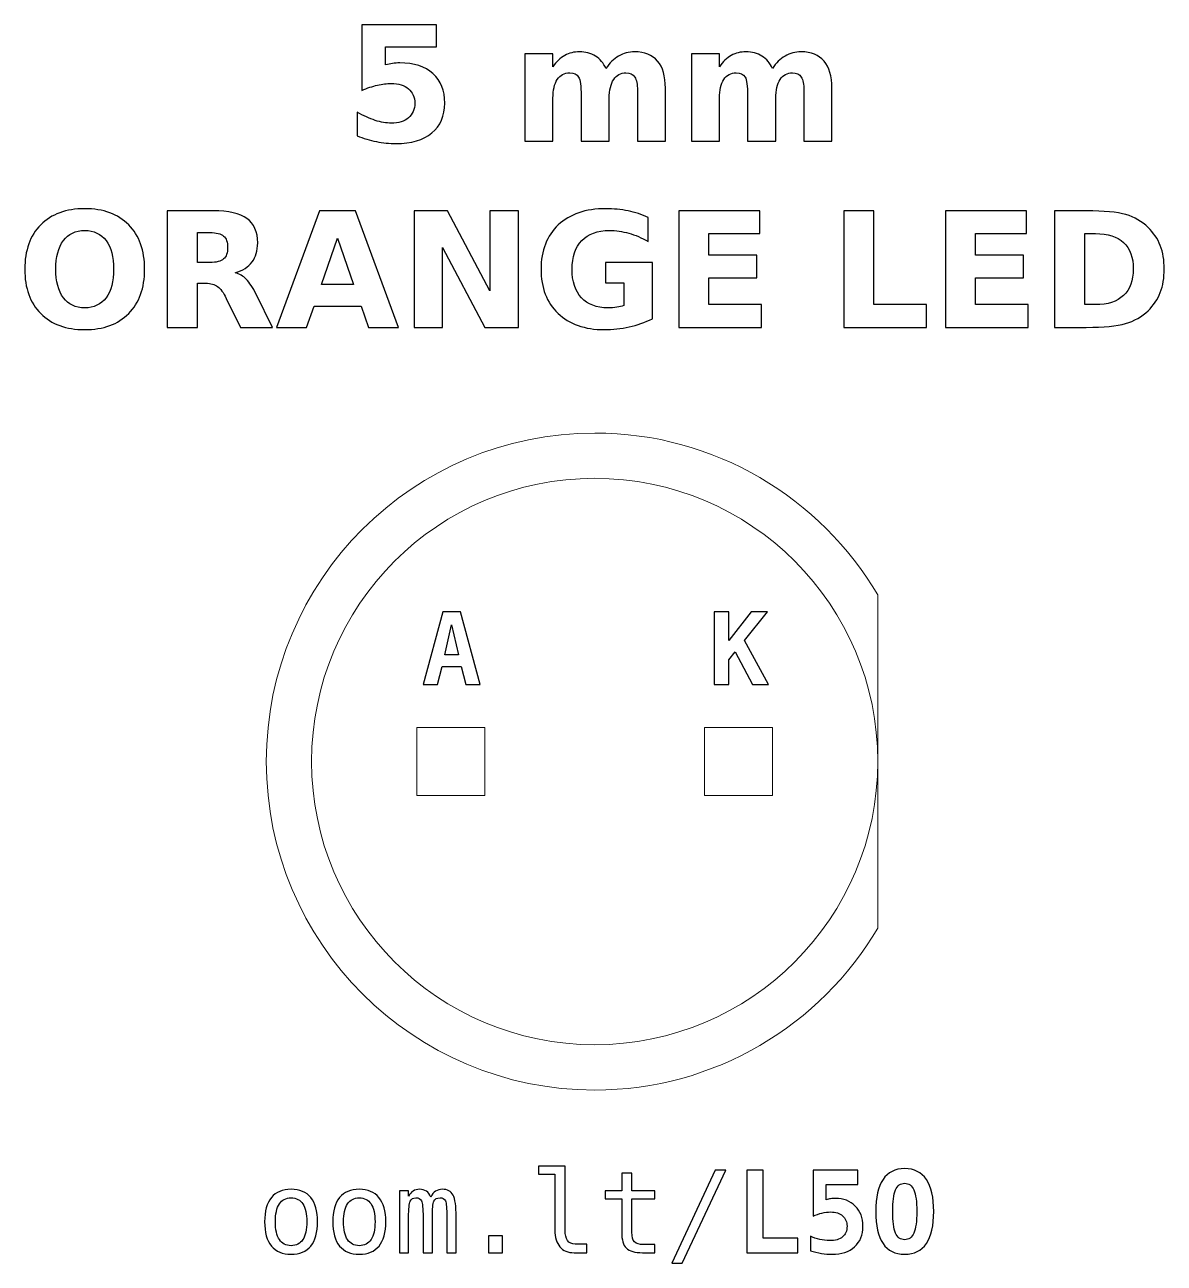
# Model space of a CAD drawing. Header units: centimetres. Extents: x -11 to -10, y -15.29 to -14.2.
import ezdxf

# ---------------------------------------------------------------- set-up
doc = ezdxf.new("R2010")
doc.units = ezdxf.units.CM
doc.header["$MEASUREMENT"] = 0
doc.layers.add('Layer 1', color=7, linetype='Continuous')

msp = doc.modelspace()

# ---------------------------------------------------------------- linework, layer by layer
at = {"layer": 'Layer 1', "color": 7, "lineweight": 20}
for points in [[(-10.657, -14.88), (-10.597, -14.88), (-10.597, -14.82), (-10.657, -14.82), (-10.657, -14.88)], [(-10.403, -14.88), (-10.343, -14.88), (-10.343, -14.82), (-10.403, -14.82), (-10.403, -14.88)]]:
    msp.add_lwpolyline(points, close=True, dxfattribs=at)
at = {"layer": 'Layer 1', "color": 250, "lineweight": 20}
msp.add_ellipse((-10.5, -14.85), major_axis=(0, 0.25), ratio=1, dxfattribs=at)
at = {"layer": 'Layer 1', "color": 250}
for points, knots in [([(-10.70573, -14.1996), (-10.70573, -14.1996), (-10.63979, -14.1996), (-10.63979, -14.1996), (-10.63979, -14.1996), (-10.63979, -14.1996), (-10.63979, -14.2191), (-10.63979, -14.2191), (-10.63979, -14.2191), (-10.63979, -14.2191), (-10.68459, -14.2191), (-10.68459, -14.2191), (-10.68459, -14.2191), (-10.68459, -14.2191), (-10.68459, -14.23502), (-10.68459, -14.23502), (-10.68459, -14.23502), (-10.68257, -14.23448), (-10.68054, -14.23406), (-10.6785, -14.23375), (-10.6785, -14.23375), (-10.67645, -14.23344), (-10.67431, -14.2333), (-10.67212, -14.2333), (-10.67212, -14.2333), (-10.65957, -14.2333), (-10.64981, -14.23643), (-10.64282, -14.24271), (-10.64282, -14.24271), (-10.63584, -14.24897), (-10.63236, -14.25771), (-10.63236, -14.26891), (-10.63236, -14.26891), (-10.63236, -14.28003), (-10.63617, -14.28874), (-10.64376, -14.29504), (-10.64376, -14.29504), (-10.65136, -14.30132), (-10.66192, -14.30447), (-10.67542, -14.30447), (-10.67542, -14.30447), (-10.68125, -14.30447), (-10.68704, -14.3039), (-10.69275, -14.30278), (-10.69275, -14.30278), (-10.69847, -14.30165), (-10.70416, -14.29995), (-10.7098, -14.29765), (-10.7098, -14.29765), (-10.7098, -14.29765), (-10.7098, -14.27676), (-10.7098, -14.27676), (-10.7098, -14.27676), (-10.7042, -14.27999), (-10.69889, -14.28239), (-10.69386, -14.28398), (-10.69386, -14.28398), (-10.68882, -14.28561), (-10.68407, -14.28641), (-10.67963, -14.28641), (-10.67963, -14.28641), (-10.67318, -14.28641), (-10.66813, -14.28483), (-10.66443, -14.28168), (-10.66443, -14.28168), (-10.66074, -14.27855), (-10.65888, -14.2743), (-10.65888, -14.26891), (-10.65888, -14.26891), (-10.65888, -14.2635), (-10.66074, -14.25924), (-10.66443, -14.25612), (-10.66443, -14.25612), (-10.66813, -14.25299), (-10.67318, -14.25144), (-10.67963, -14.25144), (-10.67963, -14.25144), (-10.68344, -14.25144), (-10.68751, -14.25193), (-10.69181, -14.25292), (-10.69181, -14.25292), (-10.69614, -14.2539), (-10.70077, -14.25543), (-10.70573, -14.2575), (-10.70573, -14.2575), (-10.70573, -14.2575), (-10.70573, -14.1996), (-10.70573, -14.1996)], [0, 0, 0, 0, 0.0454545, 0.0454545, 0.0454545, 0.0454545, 0.0909091, 0.0909091, 0.0909091, 0.0909091, 0.1363636, 0.1363636, 0.1363636, 0.1363636, 0.1818182, 0.1818182, 0.1818182, 0.1818182, 0.2272727, 0.2272727, 0.2272727, 0.2272727, 0.2727273, 0.2727273, 0.2727273, 0.2727273, 0.3181818, 0.3181818, 0.3181818, 0.3181818, 0.3636364, 0.3636364, 0.3636364, 0.3636364, 0.4090909, 0.4090909, 0.4090909, 0.4090909, 0.4545455, 0.4545455, 0.4545455, 0.4545455, 0.5, 0.5, 0.5, 0.5, 0.5454545, 0.5454545, 0.5454545, 0.5454545, 0.5909091, 0.5909091, 0.5909091, 0.5909091, 0.6363636, 0.6363636, 0.6363636, 0.6363636, 0.6818182, 0.6818182, 0.6818182, 0.6818182, 0.7272727, 0.7272727, 0.7272727, 0.7272727, 0.7727273, 0.7727273, 0.7727273, 0.7727273, 0.8181818, 0.8181818, 0.8181818, 0.8181818, 0.8636364, 0.8636364, 0.8636364, 0.8636364, 0.9090909, 0.9090909, 0.9090909, 0.9090909, 0.9545455, 0.9545455, 0.9545455, 0.9545455, 1, 1, 1, 1]), ([(-10.49, -14.23812), (-10.48687, -14.23335), (-10.48318, -14.2297), (-10.47887, -14.22721), (-10.47887, -14.22721), (-10.47457, -14.22469), (-10.46987, -14.22345), (-10.46472, -14.22345), (-10.46472, -14.22345), (-10.45585, -14.22345), (-10.4491, -14.22618), (-10.44447, -14.23166), (-10.44447, -14.23166), (-10.43983, -14.23711), (-10.4375, -14.24506), (-10.4375, -14.25548), (-10.4375, -14.25548), (-10.4375, -14.25548), (-10.4375, -14.30247), (-10.4375, -14.30247), (-10.4375, -14.30247), (-10.4375, -14.30247), (-10.46232, -14.30247), (-10.46232, -14.30247), (-10.46232, -14.30247), (-10.46232, -14.30247), (-10.46232, -14.26223), (-10.46232, -14.26223), (-10.46232, -14.26223), (-10.46227, -14.26164), (-10.46225, -14.26103), (-10.46222, -14.26037), (-10.46222, -14.26037), (-10.4622, -14.25974), (-10.46218, -14.25882), (-10.46218, -14.25762), (-10.46218, -14.25762), (-10.46218, -14.25216), (-10.46297, -14.24819), (-10.4646, -14.24574), (-10.4646, -14.24574), (-10.4662, -14.24327), (-10.46878, -14.24205), (-10.47236, -14.24205), (-10.47236, -14.24205), (-10.47706, -14.24205), (-10.48066, -14.24398), (-10.48322, -14.24784), (-10.48322, -14.24784), (-10.48576, -14.25169), (-10.48708, -14.25727), (-10.48718, -14.26458), (-10.48718, -14.26458), (-10.48718, -14.26458), (-10.48718, -14.30247), (-10.48718, -14.30247), (-10.48718, -14.30247), (-10.48718, -14.30247), (-10.51199, -14.30247), (-10.51199, -14.30247), (-10.51199, -14.30247), (-10.51199, -14.30247), (-10.51199, -14.26223), (-10.51199, -14.26223), (-10.51199, -14.26223), (-10.51199, -14.25369), (-10.51272, -14.24819), (-10.5142, -14.24574), (-10.5142, -14.24574), (-10.51566, -14.24327), (-10.51827, -14.24205), (-10.52203, -14.24205), (-10.52203, -14.24205), (-10.52678, -14.24205), (-10.53043, -14.244), (-10.53299, -14.24788), (-10.53299, -14.24788), (-10.53555, -14.25176), (-10.53685, -14.25729), (-10.53685, -14.26451), (-10.53685, -14.26451), (-10.53685, -14.26451), (-10.53685, -14.30247), (-10.53685, -14.30247), (-10.53685, -14.30247), (-10.53685, -14.30247), (-10.56166, -14.30247), (-10.56166, -14.30247), (-10.56166, -14.30247), (-10.56166, -14.30247), (-10.56166, -14.22531), (-10.56166, -14.22531), (-10.56166, -14.22531), (-10.56166, -14.22531), (-10.53685, -14.22531), (-10.53685, -14.22531), (-10.53685, -14.22531), (-10.53685, -14.22531), (-10.53685, -14.23662), (-10.53685, -14.23662), (-10.53685, -14.23662), (-10.53381, -14.23224), (-10.53033, -14.22898), (-10.5264, -14.22676), (-10.5264, -14.22676), (-10.52248, -14.22455), (-10.51815, -14.22345), (-10.51342, -14.22345), (-10.51342, -14.22345), (-10.50811, -14.22345), (-10.50338, -14.22474), (-10.49931, -14.22731), (-10.49931, -14.22731), (-10.49522, -14.22989), (-10.49211, -14.23349), (-10.49, -14.23812)], [0, 0, 0, 0, 0.0344828, 0.0344828, 0.0344828, 0.0344828, 0.0689655, 0.0689655, 0.0689655, 0.0689655, 0.1034483, 0.1034483, 0.1034483, 0.1034483, 0.137931, 0.137931, 0.137931, 0.137931, 0.1724138, 0.1724138, 0.1724138, 0.1724138, 0.2068966, 0.2068966, 0.2068966, 0.2068966, 0.2413793, 0.2413793, 0.2413793, 0.2413793, 0.2758621, 0.2758621, 0.2758621, 0.2758621, 0.3103448, 0.3103448, 0.3103448, 0.3103448, 0.3448276, 0.3448276, 0.3448276, 0.3448276, 0.3793103, 0.3793103, 0.3793103, 0.3793103, 0.4137931, 0.4137931, 0.4137931, 0.4137931, 0.4482759, 0.4482759, 0.4482759, 0.4482759, 0.4827586, 0.4827586, 0.4827586, 0.4827586, 0.5172414, 0.5172414, 0.5172414, 0.5172414, 0.5517241, 0.5517241, 0.5517241, 0.5517241, 0.5862069, 0.5862069, 0.5862069, 0.5862069, 0.6206897, 0.6206897, 0.6206897, 0.6206897, 0.6551724, 0.6551724, 0.6551724, 0.6551724, 0.6896552, 0.6896552, 0.6896552, 0.6896552, 0.7241379, 0.7241379, 0.7241379, 0.7241379, 0.7586207, 0.7586207, 0.7586207, 0.7586207, 0.7931034, 0.7931034, 0.7931034, 0.7931034, 0.8275862, 0.8275862, 0.8275862, 0.8275862, 0.862069, 0.862069, 0.862069, 0.862069, 0.8965517, 0.8965517, 0.8965517, 0.8965517, 0.9310345, 0.9310345, 0.9310345, 0.9310345, 0.9655172, 0.9655172, 0.9655172, 0.9655172, 1, 1, 1, 1]), ([(-10.34296, -14.23812), (-10.33983, -14.23335), (-10.33614, -14.2297), (-10.33183, -14.22721), (-10.33183, -14.22721), (-10.32753, -14.22469), (-10.32283, -14.22345), (-10.31768, -14.22345), (-10.31768, -14.22345), (-10.30881, -14.22345), (-10.30206, -14.22618), (-10.29743, -14.23166), (-10.29743, -14.23166), (-10.29279, -14.23711), (-10.29046, -14.24506), (-10.29046, -14.25548), (-10.29046, -14.25548), (-10.29046, -14.25548), (-10.29046, -14.30247), (-10.29046, -14.30247), (-10.29046, -14.30247), (-10.29046, -14.30247), (-10.31528, -14.30247), (-10.31528, -14.30247), (-10.31528, -14.30247), (-10.31528, -14.30247), (-10.31528, -14.26223), (-10.31528, -14.26223), (-10.31528, -14.26223), (-10.31523, -14.26164), (-10.31521, -14.26103), (-10.31518, -14.26037), (-10.31518, -14.26037), (-10.31516, -14.25974), (-10.31514, -14.25882), (-10.31514, -14.25762), (-10.31514, -14.25762), (-10.31514, -14.25216), (-10.31593, -14.24819), (-10.31756, -14.24574), (-10.31756, -14.24574), (-10.31916, -14.24327), (-10.32174, -14.24205), (-10.32532, -14.24205), (-10.32532, -14.24205), (-10.33002, -14.24205), (-10.33362, -14.24398), (-10.33618, -14.24784), (-10.33618, -14.24784), (-10.33872, -14.25169), (-10.34004, -14.25727), (-10.34014, -14.26458), (-10.34014, -14.26458), (-10.34014, -14.26458), (-10.34014, -14.30247), (-10.34014, -14.30247), (-10.34014, -14.30247), (-10.34014, -14.30247), (-10.36495, -14.30247), (-10.36495, -14.30247), (-10.36495, -14.30247), (-10.36495, -14.30247), (-10.36495, -14.26223), (-10.36495, -14.26223), (-10.36495, -14.26223), (-10.36495, -14.25369), (-10.36568, -14.24819), (-10.36716, -14.24574), (-10.36716, -14.24574), (-10.36862, -14.24327), (-10.37123, -14.24205), (-10.37499, -14.24205), (-10.37499, -14.24205), (-10.37974, -14.24205), (-10.38339, -14.244), (-10.38595, -14.24788), (-10.38595, -14.24788), (-10.38851, -14.25176), (-10.38981, -14.25729), (-10.38981, -14.26451), (-10.38981, -14.26451), (-10.38981, -14.26451), (-10.38981, -14.30247), (-10.38981, -14.30247), (-10.38981, -14.30247), (-10.38981, -14.30247), (-10.41462, -14.30247), (-10.41462, -14.30247), (-10.41462, -14.30247), (-10.41462, -14.30247), (-10.41462, -14.22531), (-10.41462, -14.22531), (-10.41462, -14.22531), (-10.41462, -14.22531), (-10.38981, -14.22531), (-10.38981, -14.22531), (-10.38981, -14.22531), (-10.38981, -14.22531), (-10.38981, -14.23662), (-10.38981, -14.23662), (-10.38981, -14.23662), (-10.38677, -14.23224), (-10.38329, -14.22898), (-10.37936, -14.22676), (-10.37936, -14.22676), (-10.37544, -14.22455), (-10.37111, -14.22345), (-10.36638, -14.22345), (-10.36638, -14.22345), (-10.36107, -14.22345), (-10.35634, -14.22474), (-10.35227, -14.22731), (-10.35227, -14.22731), (-10.34818, -14.22989), (-10.34507, -14.23349), (-10.34296, -14.23812)], [0, 0, 0, 0, 0.0344828, 0.0344828, 0.0344828, 0.0344828, 0.0689655, 0.0689655, 0.0689655, 0.0689655, 0.1034483, 0.1034483, 0.1034483, 0.1034483, 0.137931, 0.137931, 0.137931, 0.137931, 0.1724138, 0.1724138, 0.1724138, 0.1724138, 0.2068966, 0.2068966, 0.2068966, 0.2068966, 0.2413793, 0.2413793, 0.2413793, 0.2413793, 0.2758621, 0.2758621, 0.2758621, 0.2758621, 0.3103448, 0.3103448, 0.3103448, 0.3103448, 0.3448276, 0.3448276, 0.3448276, 0.3448276, 0.3793103, 0.3793103, 0.3793103, 0.3793103, 0.4137931, 0.4137931, 0.4137931, 0.4137931, 0.4482759, 0.4482759, 0.4482759, 0.4482759, 0.4827586, 0.4827586, 0.4827586, 0.4827586, 0.5172414, 0.5172414, 0.5172414, 0.5172414, 0.5517241, 0.5517241, 0.5517241, 0.5517241, 0.5862069, 0.5862069, 0.5862069, 0.5862069, 0.6206897, 0.6206897, 0.6206897, 0.6206897, 0.6551724, 0.6551724, 0.6551724, 0.6551724, 0.6896552, 0.6896552, 0.6896552, 0.6896552, 0.7241379, 0.7241379, 0.7241379, 0.7241379, 0.7586207, 0.7586207, 0.7586207, 0.7586207, 0.7931034, 0.7931034, 0.7931034, 0.7931034, 0.8275862, 0.8275862, 0.8275862, 0.8275862, 0.862069, 0.862069, 0.862069, 0.862069, 0.8965517, 0.8965517, 0.8965517, 0.8965517, 0.9310345, 0.9310345, 0.9310345, 0.9310345, 0.9655172, 0.9655172, 0.9655172, 0.9655172, 1, 1, 1, 1]), ([(-10.9504, -14.36199), (-10.93387, -14.36199), (-10.92091, -14.36672), (-10.91155, -14.3762), (-10.91155, -14.3762), (-10.90217, -14.38565), (-10.89749, -14.3987), (-10.89749, -14.41538), (-10.89749, -14.41538), (-10.89749, -14.43201), (-10.90217, -14.44506), (-10.91155, -14.45451), (-10.91155, -14.45451), (-10.92091, -14.46399), (-10.93387, -14.46872), (-10.9504, -14.46872), (-10.9504, -14.46872), (-10.96689, -14.46872), (-10.97982, -14.46399), (-10.98923, -14.45451), (-10.98923, -14.45451), (-10.99861, -14.44506), (-11.00332, -14.43201), (-11.00332, -14.41538), (-11.00332, -14.41538), (-11.00332, -14.3987), (-10.99861, -14.38565), (-10.98923, -14.3762), (-10.98923, -14.3762), (-10.97982, -14.36672), (-10.96689, -14.36199), (-10.9504, -14.36199)], [0, 0, 0, 0, 0.125, 0.125, 0.125, 0.125, 0.25, 0.25, 0.25, 0.25, 0.375, 0.375, 0.375, 0.375, 0.5, 0.5, 0.5, 0.5, 0.625, 0.625, 0.625, 0.625, 0.75, 0.75, 0.75, 0.75, 0.875, 0.875, 0.875, 0.875, 1, 1, 1, 1]), ([(-10.85089, -14.4278), (-10.85089, -14.4278), (-10.85089, -14.46672), (-10.85089, -14.46672), (-10.85089, -14.46672), (-10.85089, -14.46672), (-10.87742, -14.46672), (-10.87742, -14.46672), (-10.87742, -14.46672), (-10.87742, -14.46672), (-10.87742, -14.36385), (-10.87742, -14.36385), (-10.87742, -14.36385), (-10.87742, -14.36385), (-10.8369, -14.36385), (-10.8369, -14.36385), (-10.8369, -14.36385), (-10.82335, -14.36385), (-10.8134, -14.36613), (-10.8071, -14.37067), (-10.8071, -14.37067), (-10.80078, -14.37521), (-10.79762, -14.38241), (-10.79762, -14.39224), (-10.79762, -14.39224), (-10.79762, -14.39903), (-10.79927, -14.40463), (-10.80254, -14.40898), (-10.80254, -14.40898), (-10.80583, -14.41336), (-10.81079, -14.41658), (-10.8174, -14.41863), (-10.8174, -14.41863), (-10.81378, -14.41947), (-10.81051, -14.42133), (-10.80764, -14.42425), (-10.80764, -14.42425), (-10.80477, -14.42716), (-10.80188, -14.43158), (-10.79894, -14.43751), (-10.79894, -14.43751), (-10.79894, -14.43751), (-10.78452, -14.46672), (-10.78452, -14.46672), (-10.78452, -14.46672), (-10.78452, -14.46672), (-10.81279, -14.46672), (-10.81279, -14.46672), (-10.81279, -14.46672), (-10.81279, -14.46672), (-10.82533, -14.44116), (-10.82533, -14.44116), (-10.82533, -14.44116), (-10.82784, -14.43603), (-10.83041, -14.4325), (-10.83302, -14.43062), (-10.83302, -14.43062), (-10.83561, -14.42874), (-10.83906, -14.4278), (-10.84339, -14.4278), (-10.84339, -14.4278), (-10.84339, -14.4278), (-10.85089, -14.4278), (-10.85089, -14.4278)], [0, 0, 0, 0, 0.0625, 0.0625, 0.0625, 0.0625, 0.125, 0.125, 0.125, 0.125, 0.1875, 0.1875, 0.1875, 0.1875, 0.25, 0.25, 0.25, 0.25, 0.3125, 0.3125, 0.3125, 0.3125, 0.375, 0.375, 0.375, 0.375, 0.4375, 0.4375, 0.4375, 0.4375, 0.5, 0.5, 0.5, 0.5, 0.5625, 0.5625, 0.5625, 0.5625, 0.625, 0.625, 0.625, 0.625, 0.6875, 0.6875, 0.6875, 0.6875, 0.75, 0.75, 0.75, 0.75, 0.8125, 0.8125, 0.8125, 0.8125, 0.875, 0.875, 0.875, 0.875, 0.9375, 0.9375, 0.9375, 0.9375, 1, 1, 1, 1]), ([(-10.70635, -14.448), (-10.70635, -14.448), (-10.74784, -14.448), (-10.74784, -14.448), (-10.74784, -14.448), (-10.74784, -14.448), (-10.75438, -14.46672), (-10.75438, -14.46672), (-10.75438, -14.46672), (-10.75438, -14.46672), (-10.78105, -14.46672), (-10.78105, -14.46672), (-10.78105, -14.46672), (-10.78105, -14.46672), (-10.74295, -14.36385), (-10.74295, -14.36385), (-10.74295, -14.36385), (-10.74295, -14.36385), (-10.71132, -14.36385), (-10.71132, -14.36385), (-10.71132, -14.36385), (-10.71132, -14.36385), (-10.67322, -14.46672), (-10.67322, -14.46672), (-10.67322, -14.46672), (-10.67322, -14.46672), (-10.69989, -14.46672), (-10.69989, -14.46672), (-10.69989, -14.46672), (-10.69989, -14.46672), (-10.70635, -14.448), (-10.70635, -14.448)], [0, 0, 0, 0, 0.125, 0.125, 0.125, 0.125, 0.25, 0.25, 0.25, 0.25, 0.375, 0.375, 0.375, 0.375, 0.5, 0.5, 0.5, 0.5, 0.625, 0.625, 0.625, 0.625, 0.75, 0.75, 0.75, 0.75, 0.875, 0.875, 0.875, 0.875, 1, 1, 1, 1]), ([(-10.65955, -14.36385), (-10.65955, -14.36385), (-10.62992, -14.36385), (-10.62992, -14.36385), (-10.62992, -14.36385), (-10.62992, -14.36385), (-10.5925, -14.43441), (-10.5925, -14.43441), (-10.5925, -14.43441), (-10.5925, -14.43441), (-10.5925, -14.36385), (-10.5925, -14.36385), (-10.5925, -14.36385), (-10.5925, -14.36385), (-10.56736, -14.36385), (-10.56736, -14.36385), (-10.56736, -14.36385), (-10.56736, -14.36385), (-10.56736, -14.46672), (-10.56736, -14.46672), (-10.56736, -14.46672), (-10.56736, -14.46672), (-10.59699, -14.46672), (-10.59699, -14.46672), (-10.59699, -14.46672), (-10.59699, -14.46672), (-10.63441, -14.39616), (-10.63441, -14.39616), (-10.63441, -14.39616), (-10.63441, -14.39616), (-10.63441, -14.46672), (-10.63441, -14.46672), (-10.63441, -14.46672), (-10.63441, -14.46672), (-10.65955, -14.46672), (-10.65955, -14.46672), (-10.65955, -14.46672), (-10.65955, -14.46672), (-10.65955, -14.36385), (-10.65955, -14.36385)], [0, 0, 0, 0, 0.1, 0.1, 0.1, 0.1, 0.2, 0.2, 0.2, 0.2, 0.3, 0.3, 0.3, 0.3, 0.4, 0.4, 0.4, 0.4, 0.5, 0.5, 0.5, 0.5, 0.6, 0.6, 0.6, 0.6, 0.7, 0.7, 0.7, 0.7, 0.8, 0.8, 0.8, 0.8, 0.9, 0.9, 0.9, 0.9, 1, 1, 1, 1]), ([(-10.44899, -14.45908), (-10.4556, -14.4623), (-10.46246, -14.4647), (-10.46959, -14.46632), (-10.46959, -14.46632), (-10.47672, -14.46792), (-10.48405, -14.46872), (-10.49165, -14.46872), (-10.49165, -14.46872), (-10.50877, -14.46872), (-10.52234, -14.46392), (-10.53236, -14.45435), (-10.53236, -14.45435), (-10.54238, -14.44478), (-10.54739, -14.4318), (-10.54739, -14.41538), (-10.54739, -14.41538), (-10.54739, -14.3988), (-10.54228, -14.38577), (-10.5321, -14.37624), (-10.5321, -14.37624), (-10.52189, -14.36674), (-10.50792, -14.36199), (-10.49019, -14.36199), (-10.49019, -14.36199), (-10.48335, -14.36199), (-10.47679, -14.36263), (-10.47051, -14.36392), (-10.47051, -14.36392), (-10.46425, -14.36521), (-10.45832, -14.36712), (-10.45277, -14.36964), (-10.45277, -14.36964), (-10.45277, -14.36964), (-10.45277, -14.39092), (-10.45277, -14.39092), (-10.45277, -14.39092), (-10.45851, -14.38765), (-10.46423, -14.38523), (-10.4699, -14.38363), (-10.4699, -14.38363), (-10.47556, -14.38201), (-10.48125, -14.38121), (-10.48695, -14.38121), (-10.48695, -14.38121), (-10.49753, -14.38121), (-10.50567, -14.38417), (-10.51138, -14.39007), (-10.51138, -14.39007), (-10.5171, -14.39598), (-10.51997, -14.40442), (-10.51997, -14.41538), (-10.51997, -14.41538), (-10.51997, -14.42627), (-10.51721, -14.43469), (-10.51169, -14.44061), (-10.51169, -14.44061), (-10.50618, -14.44654), (-10.49835, -14.4495), (-10.48819, -14.4495), (-10.48819, -14.4495), (-10.48544, -14.4495), (-10.48288, -14.44934), (-10.4805, -14.44899), (-10.4805, -14.44899), (-10.47813, -14.44863), (-10.47601, -14.44809), (-10.47413, -14.44736), (-10.47413, -14.44736), (-10.47413, -14.44736), (-10.47413, -14.42737), (-10.47413, -14.42737), (-10.47413, -14.42737), (-10.47413, -14.42737), (-10.49031, -14.42737), (-10.49031, -14.42737), (-10.49031, -14.42737), (-10.49031, -14.42737), (-10.49031, -14.40959), (-10.49031, -14.40959), (-10.49031, -14.40959), (-10.49031, -14.40959), (-10.44899, -14.40959), (-10.44899, -14.40959), (-10.44899, -14.40959), (-10.44899, -14.40959), (-10.44899, -14.45908), (-10.44899, -14.45908)], [0, 0, 0, 0, 0.0454545, 0.0454545, 0.0454545, 0.0454545, 0.0909091, 0.0909091, 0.0909091, 0.0909091, 0.1363636, 0.1363636, 0.1363636, 0.1363636, 0.1818182, 0.1818182, 0.1818182, 0.1818182, 0.2272727, 0.2272727, 0.2272727, 0.2272727, 0.2727273, 0.2727273, 0.2727273, 0.2727273, 0.3181818, 0.3181818, 0.3181818, 0.3181818, 0.3636364, 0.3636364, 0.3636364, 0.3636364, 0.4090909, 0.4090909, 0.4090909, 0.4090909, 0.4545455, 0.4545455, 0.4545455, 0.4545455, 0.5, 0.5, 0.5, 0.5, 0.5454545, 0.5454545, 0.5454545, 0.5454545, 0.5909091, 0.5909091, 0.5909091, 0.5909091, 0.6363636, 0.6363636, 0.6363636, 0.6363636, 0.6818182, 0.6818182, 0.6818182, 0.6818182, 0.7272727, 0.7272727, 0.7272727, 0.7272727, 0.7727273, 0.7727273, 0.7727273, 0.7727273, 0.8181818, 0.8181818, 0.8181818, 0.8181818, 0.8636364, 0.8636364, 0.8636364, 0.8636364, 0.9090909, 0.9090909, 0.9090909, 0.9090909, 0.9545455, 0.9545455, 0.9545455, 0.9545455, 1, 1, 1, 1]), ([(-10.42563, -14.36385), (-10.42563, -14.36385), (-10.35404, -14.36385), (-10.35404, -14.36385), (-10.35404, -14.36385), (-10.35404, -14.36385), (-10.35404, -14.38391), (-10.35404, -14.38391), (-10.35404, -14.38391), (-10.35404, -14.38391), (-10.3991, -14.38391), (-10.3991, -14.38391), (-10.3991, -14.38391), (-10.3991, -14.38391), (-10.3991, -14.40306), (-10.3991, -14.40306), (-10.3991, -14.40306), (-10.3991, -14.40306), (-10.35675, -14.40306), (-10.35675, -14.40306), (-10.35675, -14.40306), (-10.35675, -14.40306), (-10.35675, -14.42312), (-10.35675, -14.42312), (-10.35675, -14.42312), (-10.35675, -14.42312), (-10.3991, -14.42312), (-10.3991, -14.42312), (-10.3991, -14.42312), (-10.3991, -14.42312), (-10.3991, -14.44666), (-10.3991, -14.44666), (-10.3991, -14.44666), (-10.3991, -14.44666), (-10.35254, -14.44666), (-10.35254, -14.44666), (-10.35254, -14.44666), (-10.35254, -14.44666), (-10.35254, -14.46672), (-10.35254, -14.46672), (-10.35254, -14.46672), (-10.35254, -14.46672), (-10.42563, -14.46672), (-10.42563, -14.46672), (-10.42563, -14.46672), (-10.42563, -14.46672), (-10.42563, -14.36385), (-10.42563, -14.36385)], [0, 0, 0, 0, 0.0833333, 0.0833333, 0.0833333, 0.0833333, 0.1666667, 0.1666667, 0.1666667, 0.1666667, 0.25, 0.25, 0.25, 0.25, 0.3333333, 0.3333333, 0.3333333, 0.3333333, 0.4166667, 0.4166667, 0.4166667, 0.4166667, 0.5, 0.5, 0.5, 0.5, 0.5833333, 0.5833333, 0.5833333, 0.5833333, 0.6666667, 0.6666667, 0.6666667, 0.6666667, 0.75, 0.75, 0.75, 0.75, 0.8333333, 0.8333333, 0.8333333, 0.8333333, 0.9166667, 0.9166667, 0.9166667, 0.9166667, 1, 1, 1, 1]), ([(-10.2801, -14.36385), (-10.2801, -14.36385), (-10.25357, -14.36385), (-10.25357, -14.36385), (-10.25357, -14.36385), (-10.25357, -14.36385), (-10.25357, -14.44666), (-10.25357, -14.44666), (-10.25357, -14.44666), (-10.25357, -14.44666), (-10.20701, -14.44666), (-10.20701, -14.44666), (-10.20701, -14.44666), (-10.20701, -14.44666), (-10.20701, -14.46672), (-10.20701, -14.46672), (-10.20701, -14.46672), (-10.20701, -14.46672), (-10.2801, -14.46672), (-10.2801, -14.46672), (-10.2801, -14.46672), (-10.2801, -14.46672), (-10.2801, -14.36385), (-10.2801, -14.36385)], [0, 0, 0, 0, 0.1666667, 0.1666667, 0.1666667, 0.1666667, 0.3333333, 0.3333333, 0.3333333, 0.3333333, 0.5, 0.5, 0.5, 0.5, 0.6666667, 0.6666667, 0.6666667, 0.6666667, 0.8333333, 0.8333333, 0.8333333, 0.8333333, 1, 1, 1, 1]), ([(-10.19019, -14.36385), (-10.19019, -14.36385), (-10.1186, -14.36385), (-10.1186, -14.36385), (-10.1186, -14.36385), (-10.1186, -14.36385), (-10.1186, -14.38391), (-10.1186, -14.38391), (-10.1186, -14.38391), (-10.1186, -14.38391), (-10.16366, -14.38391), (-10.16366, -14.38391), (-10.16366, -14.38391), (-10.16366, -14.38391), (-10.16366, -14.40306), (-10.16366, -14.40306), (-10.16366, -14.40306), (-10.16366, -14.40306), (-10.12131, -14.40306), (-10.12131, -14.40306), (-10.12131, -14.40306), (-10.12131, -14.40306), (-10.12131, -14.42312), (-10.12131, -14.42312), (-10.12131, -14.42312), (-10.12131, -14.42312), (-10.16366, -14.42312), (-10.16366, -14.42312), (-10.16366, -14.42312), (-10.16366, -14.42312), (-10.16366, -14.44666), (-10.16366, -14.44666), (-10.16366, -14.44666), (-10.16366, -14.44666), (-10.1171, -14.44666), (-10.1171, -14.44666), (-10.1171, -14.44666), (-10.1171, -14.44666), (-10.1171, -14.46672), (-10.1171, -14.46672), (-10.1171, -14.46672), (-10.1171, -14.46672), (-10.19019, -14.46672), (-10.19019, -14.46672), (-10.19019, -14.46672), (-10.19019, -14.46672), (-10.19019, -14.36385), (-10.19019, -14.36385)], [0, 0, 0, 0, 0.0833333, 0.0833333, 0.0833333, 0.0833333, 0.1666667, 0.1666667, 0.1666667, 0.1666667, 0.25, 0.25, 0.25, 0.25, 0.3333333, 0.3333333, 0.3333333, 0.3333333, 0.4166667, 0.4166667, 0.4166667, 0.4166667, 0.5, 0.5, 0.5, 0.5, 0.5833333, 0.5833333, 0.5833333, 0.5833333, 0.6666667, 0.6666667, 0.6666667, 0.6666667, 0.75, 0.75, 0.75, 0.75, 0.8333333, 0.8333333, 0.8333333, 0.8333333, 0.9166667, 0.9166667, 0.9166667, 0.9166667, 1, 1, 1, 1]), ([(-10.09379, -14.36385), (-10.09379, -14.36385), (-10.0658, -14.36385), (-10.0658, -14.36385), (-10.0658, -14.36385), (-10.05019, -14.36385), (-10.03857, -14.36496), (-10.03093, -14.36719), (-10.03093, -14.36719), (-10.02328, -14.36942), (-10.01672, -14.37319), (-10.01124, -14.37853), (-10.01124, -14.37853), (-10.00642, -14.38316), (-10.00285, -14.38852), (-10.00049, -14.39459), (-10.00049, -14.39459), (-9.99817, -14.40063), (-9.99699, -14.4075), (-9.99699, -14.41519), (-9.99699, -14.41519), (-9.99699, -14.42295), (-9.99817, -14.42987), (-10.00049, -14.43596), (-10.00049, -14.43596), (-10.00285, -14.44205), (-10.00642, -14.44741), (-10.01124, -14.45204), (-10.01124, -14.45204), (-10.01677, -14.45738), (-10.02338, -14.46115), (-10.03109, -14.46338), (-10.03109, -14.46338), (-10.03881, -14.46561), (-10.05038, -14.46672), (-10.0658, -14.46672), (-10.0658, -14.46672), (-10.0658, -14.46672), (-10.09379, -14.46672), (-10.09379, -14.46672), (-10.09379, -14.46672), (-10.09379, -14.46672), (-10.09379, -14.36385), (-10.09379, -14.36385)], [0, 0, 0, 0, 0.0909091, 0.0909091, 0.0909091, 0.0909091, 0.1818182, 0.1818182, 0.1818182, 0.1818182, 0.2727273, 0.2727273, 0.2727273, 0.2727273, 0.3636364, 0.3636364, 0.3636364, 0.3636364, 0.4545455, 0.4545455, 0.4545455, 0.4545455, 0.5454545, 0.5454545, 0.5454545, 0.5454545, 0.6363636, 0.6363636, 0.6363636, 0.6363636, 0.7272727, 0.7272727, 0.7272727, 0.7272727, 0.8181818, 0.8181818, 0.8181818, 0.8181818, 0.9090909, 0.9090909, 0.9090909, 0.9090909, 1, 1, 1, 1]), ([(-10.9504, -14.38121), (-10.95849, -14.38121), (-10.96475, -14.38419), (-10.96922, -14.39017), (-10.96922, -14.39017), (-10.97366, -14.39614), (-10.9759, -14.40454), (-10.9759, -14.41538), (-10.9759, -14.41538), (-10.9759, -14.4262), (-10.97366, -14.43457), (-10.96922, -14.44054), (-10.96922, -14.44054), (-10.96475, -14.44652), (-10.95849, -14.4495), (-10.9504, -14.4495), (-10.9504, -14.4495), (-10.94226, -14.4495), (-10.93599, -14.44652), (-10.93152, -14.44054), (-10.93152, -14.44054), (-10.92707, -14.43457), (-10.92484, -14.4262), (-10.92484, -14.41538), (-10.92484, -14.41538), (-10.92484, -14.40454), (-10.92707, -14.39614), (-10.93152, -14.39017), (-10.93152, -14.39017), (-10.93599, -14.38419), (-10.94226, -14.38121), (-10.9504, -14.38121)], [0, 0, 0, 0, 0.125, 0.125, 0.125, 0.125, 0.25, 0.25, 0.25, 0.25, 0.375, 0.375, 0.375, 0.375, 0.5, 0.5, 0.5, 0.5, 0.625, 0.625, 0.625, 0.625, 0.75, 0.75, 0.75, 0.75, 0.875, 0.875, 0.875, 0.875, 1, 1, 1, 1]), ([(-10.83972, -14.40948), (-10.83417, -14.40948), (-10.83017, -14.40844), (-10.82777, -14.40637), (-10.82777, -14.40637), (-10.82535, -14.4043), (-10.82415, -14.40089), (-10.82415, -14.39616), (-10.82415, -14.39616), (-10.82415, -14.39148), (-10.82535, -14.38812), (-10.82777, -14.3861), (-10.82777, -14.3861), (-10.83017, -14.38408), (-10.83417, -14.38307), (-10.83972, -14.38307), (-10.83972, -14.38307), (-10.83972, -14.38307), (-10.85089, -14.38307), (-10.85089, -14.38307), (-10.85089, -14.38307), (-10.85089, -14.38307), (-10.85089, -14.40948), (-10.85089, -14.40948), (-10.85089, -14.40948), (-10.85089, -14.40948), (-10.83972, -14.40948), (-10.83972, -14.40948)], [0, 0, 0, 0, 0.1428571, 0.1428571, 0.1428571, 0.1428571, 0.2857143, 0.2857143, 0.2857143, 0.2857143, 0.4285714, 0.4285714, 0.4285714, 0.4285714, 0.5714286, 0.5714286, 0.5714286, 0.5714286, 0.7142857, 0.7142857, 0.7142857, 0.7142857, 0.8571429, 0.8571429, 0.8571429, 0.8571429, 1, 1, 1, 1]), ([(-10.06726, -14.38391), (-10.06726, -14.38391), (-10.06726, -14.44666), (-10.06726, -14.44666), (-10.06726, -14.44666), (-10.06726, -14.44666), (-10.05776, -14.44666), (-10.05776, -14.44666), (-10.05776, -14.44666), (-10.04692, -14.44666), (-10.03864, -14.44398), (-10.03293, -14.43859), (-10.03293, -14.43859), (-10.02721, -14.43323), (-10.02434, -14.42542), (-10.02434, -14.41519), (-10.02434, -14.41519), (-10.02434, -14.40498), (-10.02719, -14.39722), (-10.03288, -14.39191), (-10.03288, -14.39191), (-10.03857, -14.38657), (-10.04687, -14.38391), (-10.05776, -14.38391), (-10.05776, -14.38391), (-10.05776, -14.38391), (-10.06726, -14.38391), (-10.06726, -14.38391)], [0, 0, 0, 0, 0.1428571, 0.1428571, 0.1428571, 0.1428571, 0.2857143, 0.2857143, 0.2857143, 0.2857143, 0.4285714, 0.4285714, 0.4285714, 0.4285714, 0.5714286, 0.5714286, 0.5714286, 0.5714286, 0.7142857, 0.7142857, 0.7142857, 0.7142857, 0.8571429, 0.8571429, 0.8571429, 0.8571429, 1, 1, 1, 1]), ([(-10.74123, -14.4289), (-10.74123, -14.4289), (-10.71303, -14.4289), (-10.71303, -14.4289), (-10.71303, -14.4289), (-10.71303, -14.4289), (-10.7271, -14.38798), (-10.7271, -14.38798), (-10.7271, -14.38798), (-10.7271, -14.38798), (-10.74123, -14.4289), (-10.74123, -14.4289)], [0, 0, 0, 0, 0.3333333, 0.3333333, 0.3333333, 0.3333333, 0.6666667, 0.6666667, 0.6666667, 0.6666667, 1, 1, 1, 1]), ([(-10.63406, -14.71784), (-10.63406, -14.71784), (-10.61852, -14.71784), (-10.61852, -14.71784), (-10.61852, -14.71784), (-10.61852, -14.71784), (-10.60116, -14.78213), (-10.60116, -14.78213), (-10.60116, -14.78213), (-10.60116, -14.78213), (-10.61386, -14.78213), (-10.61386, -14.78213), (-10.61386, -14.78213), (-10.61386, -14.78213), (-10.61783, -14.76624), (-10.61783, -14.76624), (-10.61783, -14.76624), (-10.61783, -14.76624), (-10.63483, -14.76624), (-10.63483, -14.76624), (-10.63483, -14.76624), (-10.63483, -14.76624), (-10.63871, -14.78213), (-10.63871, -14.78213), (-10.63871, -14.78213), (-10.63871, -14.78213), (-10.65141, -14.78213), (-10.65141, -14.78213), (-10.65141, -14.78213), (-10.65141, -14.78213), (-10.63406, -14.71784), (-10.63406, -14.71784)], [0, 0, 0, 0, 0.125, 0.125, 0.125, 0.125, 0.25, 0.25, 0.25, 0.25, 0.375, 0.375, 0.375, 0.375, 0.5, 0.5, 0.5, 0.5, 0.625, 0.625, 0.625, 0.625, 0.75, 0.75, 0.75, 0.75, 0.875, 0.875, 0.875, 0.875, 1, 1, 1, 1]), ([(-10.39434, -14.71784), (-10.39434, -14.71784), (-10.38164, -14.71784), (-10.38164, -14.71784), (-10.38164, -14.71784), (-10.38164, -14.71784), (-10.38164, -14.74324), (-10.38164, -14.74324), (-10.38164, -14.74324), (-10.38164, -14.74324), (-10.36174, -14.71784), (-10.36174, -14.71784), (-10.36174, -14.71784), (-10.36174, -14.71784), (-10.34736, -14.71784), (-10.34736, -14.71784), (-10.34736, -14.71784), (-10.34736, -14.71784), (-10.36765, -14.74316), (-10.36765, -14.74316), (-10.36765, -14.74316), (-10.36765, -14.74316), (-10.34663, -14.78213), (-10.34663, -14.78213), (-10.34663, -14.78213), (-10.34663, -14.78213), (-10.36075, -14.78213), (-10.36075, -14.78213), (-10.36075, -14.78213), (-10.36075, -14.78213), (-10.37599, -14.75319), (-10.37599, -14.75319), (-10.37599, -14.75319), (-10.37599, -14.75319), (-10.38164, -14.76035), (-10.38164, -14.76035), (-10.38164, -14.76035), (-10.38164, -14.76035), (-10.38164, -14.78213), (-10.38164, -14.78213), (-10.38164, -14.78213), (-10.38164, -14.78213), (-10.39434, -14.78213), (-10.39434, -14.78213), (-10.39434, -14.78213), (-10.39434, -14.78213), (-10.39434, -14.71784), (-10.39434, -14.71784)], [0, 0, 0, 0, 0.0833333, 0.0833333, 0.0833333, 0.0833333, 0.1666667, 0.1666667, 0.1666667, 0.1666667, 0.25, 0.25, 0.25, 0.25, 0.3333333, 0.3333333, 0.3333333, 0.3333333, 0.4166667, 0.4166667, 0.4166667, 0.4166667, 0.5, 0.5, 0.5, 0.5, 0.5833333, 0.5833333, 0.5833333, 0.5833333, 0.6666667, 0.6666667, 0.6666667, 0.6666667, 0.75, 0.75, 0.75, 0.75, 0.8333333, 0.8333333, 0.8333333, 0.8333333, 0.9166667, 0.9166667, 0.9166667, 0.9166667, 1, 1, 1, 1]), ([(-10.62631, -14.72947), (-10.62631, -14.72947), (-10.63229, -14.75578), (-10.63229, -14.75578), (-10.63229, -14.75578), (-10.63229, -14.75578), (-10.62028, -14.75578), (-10.62028, -14.75578), (-10.62028, -14.75578), (-10.62028, -14.75578), (-10.62631, -14.72947), (-10.62631, -14.72947)], [0, 0, 0, 0, 0.3333333, 0.3333333, 0.3333333, 0.3333333, 0.6666667, 0.6666667, 0.6666667, 0.6666667, 1, 1, 1, 1]), ([(-10.52616, -15.2638), (-10.52616, -15.26784), (-10.52542, -15.27087), (-10.52394, -15.27292), (-10.52394, -15.27292), (-10.52246, -15.27497), (-10.52027, -15.276), (-10.51737, -15.276), (-10.51737, -15.276), (-10.51737, -15.276), (-10.50687, -15.276), (-10.50687, -15.276), (-10.50687, -15.276), (-10.50687, -15.276), (-10.50687, -15.28362), (-10.50687, -15.28362), (-10.50687, -15.28362), (-10.50687, -15.28362), (-10.51824, -15.28362), (-10.51824, -15.28362), (-10.51824, -15.28362), (-10.52362, -15.28362), (-10.52777, -15.28189), (-10.53072, -15.27844), (-10.53072, -15.27844), (-10.53367, -15.27499), (-10.53514, -15.2701), (-10.53514, -15.2638), (-10.53514, -15.2638), (-10.53514, -15.2638), (-10.53514, -15.21413), (-10.53514, -15.21413), (-10.53514, -15.21413), (-10.53514, -15.21413), (-10.54954, -15.21413), (-10.54954, -15.21413), (-10.54954, -15.21413), (-10.54954, -15.21413), (-10.54954, -15.2071), (-10.54954, -15.2071), (-10.54954, -15.2071), (-10.54954, -15.2071), (-10.52616, -15.2071), (-10.52616, -15.2071), (-10.52616, -15.2071), (-10.52616, -15.2071), (-10.52616, -15.2638), (-10.52616, -15.2638)], [0, 0, 0, 0, 0.0833333, 0.0833333, 0.0833333, 0.0833333, 0.1666667, 0.1666667, 0.1666667, 0.1666667, 0.25, 0.25, 0.25, 0.25, 0.3333333, 0.3333333, 0.3333333, 0.3333333, 0.4166667, 0.4166667, 0.4166667, 0.4166667, 0.5, 0.5, 0.5, 0.5, 0.5833333, 0.5833333, 0.5833333, 0.5833333, 0.6666667, 0.6666667, 0.6666667, 0.6666667, 0.75, 0.75, 0.75, 0.75, 0.8333333, 0.8333333, 0.8333333, 0.8333333, 0.9166667, 0.9166667, 0.9166667, 0.9166667, 1, 1, 1, 1]), ([(-10.46716, -15.2134), (-10.46716, -15.2134), (-10.46716, -15.22893), (-10.46716, -15.22893), (-10.46716, -15.22893), (-10.46716, -15.22893), (-10.44674, -15.22893), (-10.44674, -15.22893), (-10.44674, -15.22893), (-10.44674, -15.22893), (-10.44674, -15.23592), (-10.44674, -15.23592), (-10.44674, -15.23592), (-10.44674, -15.23592), (-10.46716, -15.23592), (-10.46716, -15.23592), (-10.46716, -15.23592), (-10.46716, -15.23592), (-10.46716, -15.2656), (-10.46716, -15.2656), (-10.46716, -15.2656), (-10.46716, -15.26964), (-10.4664, -15.27245), (-10.46486, -15.27404), (-10.46486, -15.27404), (-10.46333, -15.27564), (-10.46066, -15.27644), (-10.45686, -15.27644), (-10.45686, -15.27644), (-10.45686, -15.27644), (-10.44674, -15.27644), (-10.44674, -15.27644), (-10.44674, -15.27644), (-10.44674, -15.27644), (-10.44674, -15.28362), (-10.44674, -15.28362), (-10.44674, -15.28362), (-10.44674, -15.28362), (-10.45773, -15.28362), (-10.45773, -15.28362), (-10.45773, -15.28362), (-10.46448, -15.28362), (-10.46923, -15.28227), (-10.472, -15.27957), (-10.472, -15.27957), (-10.47476, -15.27687), (-10.47615, -15.2722), (-10.47615, -15.2656), (-10.47615, -15.2656), (-10.47615, -15.2656), (-10.47615, -15.23592), (-10.47615, -15.23592), (-10.47615, -15.23592), (-10.47615, -15.23592), (-10.49075, -15.23592), (-10.49075, -15.23592), (-10.49075, -15.23592), (-10.49075, -15.23592), (-10.49075, -15.22893), (-10.49075, -15.22893), (-10.49075, -15.22893), (-10.49075, -15.22893), (-10.47615, -15.22893), (-10.47615, -15.22893), (-10.47615, -15.22893), (-10.47615, -15.22893), (-10.47615, -15.2134), (-10.47615, -15.2134), (-10.47615, -15.2134), (-10.47615, -15.2134), (-10.46716, -15.2134), (-10.46716, -15.2134)], [0, 0, 0, 0, 0.0555556, 0.0555556, 0.0555556, 0.0555556, 0.1111111, 0.1111111, 0.1111111, 0.1111111, 0.1666667, 0.1666667, 0.1666667, 0.1666667, 0.2222222, 0.2222222, 0.2222222, 0.2222222, 0.2777778, 0.2777778, 0.2777778, 0.2777778, 0.3333333, 0.3333333, 0.3333333, 0.3333333, 0.3888889, 0.3888889, 0.3888889, 0.3888889, 0.4444444, 0.4444444, 0.4444444, 0.4444444, 0.5, 0.5, 0.5, 0.5, 0.5555556, 0.5555556, 0.5555556, 0.5555556, 0.6111111, 0.6111111, 0.6111111, 0.6111111, 0.6666667, 0.6666667, 0.6666667, 0.6666667, 0.7222222, 0.7222222, 0.7222222, 0.7222222, 0.7777778, 0.7777778, 0.7777778, 0.7777778, 0.8333333, 0.8333333, 0.8333333, 0.8333333, 0.8888889, 0.8888889, 0.8888889, 0.8888889, 0.9444444, 0.9444444, 0.9444444, 0.9444444, 1, 1, 1, 1]), ([(-10.39352, -15.21071), (-10.39352, -15.21071), (-10.38423, -15.21071), (-10.38423, -15.21071), (-10.38423, -15.21071), (-10.38423, -15.21071), (-10.42262, -15.2929), (-10.42262, -15.2929), (-10.42262, -15.2929), (-10.42262, -15.2929), (-10.43196, -15.2929), (-10.43196, -15.2929), (-10.43196, -15.2929), (-10.43196, -15.2929), (-10.39352, -15.21071), (-10.39352, -15.21071)], [0, 0, 0, 0, 0.25, 0.25, 0.25, 0.25, 0.5, 0.5, 0.5, 0.5, 0.75, 0.75, 0.75, 0.75, 1, 1, 1, 1]), ([(-10.36575, -15.28362), (-10.36575, -15.28362), (-10.36575, -15.21071), (-10.36575, -15.21071), (-10.36575, -15.21071), (-10.36575, -15.21071), (-10.35134, -15.21071), (-10.35134, -15.21071), (-10.35134, -15.21071), (-10.35134, -15.21071), (-10.35134, -15.27092), (-10.35134, -15.27092), (-10.35134, -15.27092), (-10.35134, -15.27092), (-10.32052, -15.27092), (-10.32052, -15.27092), (-10.32052, -15.27092), (-10.32052, -15.27092), (-10.32052, -15.28362), (-10.32052, -15.28362), (-10.32052, -15.28362), (-10.32052, -15.28362), (-10.36575, -15.28362), (-10.36575, -15.28362)], [0, 0, 0, 0, 0.1666667, 0.1666667, 0.1666667, 0.1666667, 0.3333333, 0.3333333, 0.3333333, 0.3333333, 0.5, 0.5, 0.5, 0.5, 0.6666667, 0.6666667, 0.6666667, 0.6666667, 0.8333333, 0.8333333, 0.8333333, 0.8333333, 1, 1, 1, 1]), ([(-10.3071, -15.21071), (-10.3071, -15.21071), (-10.2675, -15.21071), (-10.2675, -15.21071), (-10.2675, -15.21071), (-10.2675, -15.21071), (-10.2675, -15.22341), (-10.2675, -15.22341), (-10.2675, -15.22341), (-10.2675, -15.22341), (-10.29543, -15.22341), (-10.29543, -15.22341), (-10.29543, -15.22341), (-10.29543, -15.22341), (-10.29543, -15.23693), (-10.29543, -15.23693), (-10.29543, -15.23693), (-10.29427, -15.23648), (-10.293, -15.23615), (-10.29167, -15.23593), (-10.29167, -15.23593), (-10.29033, -15.23572), (-10.28892, -15.23562), (-10.28742, -15.23562), (-10.28742, -15.23562), (-10.2802, -15.23562), (-10.27433, -15.2379), (-10.26983, -15.24245), (-10.26983, -15.24245), (-10.26535, -15.24702), (-10.2631, -15.25293), (-10.2631, -15.26023), (-10.2631, -15.26023), (-10.2631, -15.26789), (-10.26553, -15.27392), (-10.2704, -15.27837), (-10.2704, -15.27837), (-10.27527, -15.28282), (-10.2819, -15.28504), (-10.2903, -15.28504), (-10.2903, -15.28504), (-10.29342, -15.28504), (-10.29658, -15.28477), (-10.29977, -15.28425), (-10.29977, -15.28425), (-10.30295, -15.28374), (-10.30622, -15.28295), (-10.30954, -15.2819), (-10.30954, -15.2819), (-10.30954, -15.2819), (-10.30954, -15.26892), (-10.30954, -15.26892), (-10.30954, -15.26892), (-10.30684, -15.27025), (-10.30405, -15.27125), (-10.30122, -15.27192), (-10.30122, -15.27192), (-10.29837, -15.27259), (-10.2955, -15.27292), (-10.29263, -15.27292), (-10.29263, -15.27292), (-10.28757, -15.27292), (-10.2837, -15.27184), (-10.28107, -15.26967), (-10.28107, -15.26967), (-10.27843, -15.2675), (-10.27712, -15.26437), (-10.27712, -15.26023), (-10.27712, -15.26023), (-10.27712, -15.25642), (-10.27843, -15.25337), (-10.28105, -15.25107), (-10.28105, -15.25107), (-10.28367, -15.24878), (-10.28717, -15.24763), (-10.29152, -15.24763), (-10.29152, -15.24763), (-10.2941, -15.24763), (-10.29667, -15.24795), (-10.29927, -15.24858), (-10.29927, -15.24858), (-10.30185, -15.24922), (-10.30447, -15.25018), (-10.3071, -15.25145), (-10.3071, -15.25145), (-10.3071, -15.25145), (-10.3071, -15.21071), (-10.3071, -15.21071)], [0, 0, 0, 0, 0.0454545, 0.0454545, 0.0454545, 0.0454545, 0.0909091, 0.0909091, 0.0909091, 0.0909091, 0.1363636, 0.1363636, 0.1363636, 0.1363636, 0.1818182, 0.1818182, 0.1818182, 0.1818182, 0.2272727, 0.2272727, 0.2272727, 0.2272727, 0.2727273, 0.2727273, 0.2727273, 0.2727273, 0.3181818, 0.3181818, 0.3181818, 0.3181818, 0.3636364, 0.3636364, 0.3636364, 0.3636364, 0.4090909, 0.4090909, 0.4090909, 0.4090909, 0.4545455, 0.4545455, 0.4545455, 0.4545455, 0.5, 0.5, 0.5, 0.5, 0.5454545, 0.5454545, 0.5454545, 0.5454545, 0.5909091, 0.5909091, 0.5909091, 0.5909091, 0.6363636, 0.6363636, 0.6363636, 0.6363636, 0.6818182, 0.6818182, 0.6818182, 0.6818182, 0.7272727, 0.7272727, 0.7272727, 0.7272727, 0.7727273, 0.7727273, 0.7727273, 0.7727273, 0.8181818, 0.8181818, 0.8181818, 0.8181818, 0.8636364, 0.8636364, 0.8636364, 0.8636364, 0.9090909, 0.9090909, 0.9090909, 0.9090909, 0.9545455, 0.9545455, 0.9545455, 0.9545455, 1, 1, 1, 1]), ([(-10.25181, -15.24723), (-10.25181, -15.23477), (-10.24966, -15.22535), (-10.24534, -15.21896), (-10.24534, -15.21896), (-10.24103, -15.21258), (-10.23466, -15.2094), (-10.22622, -15.2094), (-10.22622, -15.2094), (-10.21776, -15.2094), (-10.21137, -15.21258), (-10.20706, -15.21896), (-10.20706, -15.21896), (-10.20274, -15.22535), (-10.20059, -15.23477), (-10.20059, -15.24723), (-10.20059, -15.24723), (-10.20059, -15.25968), (-10.20274, -15.26909), (-10.20706, -15.27547), (-10.20706, -15.27547), (-10.21137, -15.28185), (-10.21776, -15.28504), (-10.22622, -15.28504), (-10.22622, -15.28504), (-10.23466, -15.28504), (-10.24103, -15.28185), (-10.24534, -15.27547), (-10.24534, -15.27547), (-10.24966, -15.26909), (-10.25181, -15.25968), (-10.25181, -15.24723)], [0, 0, 0, 0, 0.125, 0.125, 0.125, 0.125, 0.25, 0.25, 0.25, 0.25, 0.375, 0.375, 0.375, 0.375, 0.5, 0.5, 0.5, 0.5, 0.625, 0.625, 0.625, 0.625, 0.75, 0.75, 0.75, 0.75, 0.875, 0.875, 0.875, 0.875, 1, 1, 1, 1]), ([(-10.76811, -15.22761), (-10.76053, -15.22761), (-10.75473, -15.23006), (-10.75071, -15.23498), (-10.75071, -15.23498), (-10.74669, -15.2399), (-10.74468, -15.24702), (-10.74468, -15.25632), (-10.74468, -15.25632), (-10.74468, -15.26567), (-10.74668, -15.27279), (-10.75068, -15.27769), (-10.75068, -15.27769), (-10.7547, -15.28259), (-10.7605, -15.28504), (-10.76811, -15.28504), (-10.76811, -15.28504), (-10.77571, -15.28504), (-10.7815, -15.28259), (-10.78552, -15.27769), (-10.78552, -15.27769), (-10.78952, -15.27279), (-10.79152, -15.26567), (-10.79152, -15.25632), (-10.79152, -15.25632), (-10.79152, -15.24702), (-10.78952, -15.2399), (-10.78552, -15.23498), (-10.78552, -15.23498), (-10.7815, -15.23006), (-10.77571, -15.22761), (-10.76811, -15.22761)], [0, 0, 0, 0, 0.125, 0.125, 0.125, 0.125, 0.25, 0.25, 0.25, 0.25, 0.375, 0.375, 0.375, 0.375, 0.5, 0.5, 0.5, 0.5, 0.625, 0.625, 0.625, 0.625, 0.75, 0.75, 0.75, 0.75, 0.875, 0.875, 0.875, 0.875, 1, 1, 1, 1]), ([(-10.7079, -15.22761), (-10.70032, -15.22761), (-10.69452, -15.23006), (-10.6905, -15.23498), (-10.6905, -15.23498), (-10.68648, -15.2399), (-10.68447, -15.24702), (-10.68447, -15.25632), (-10.68447, -15.25632), (-10.68447, -15.26567), (-10.68647, -15.27279), (-10.69047, -15.27769), (-10.69047, -15.27769), (-10.69449, -15.28259), (-10.70029, -15.28504), (-10.7079, -15.28504), (-10.7079, -15.28504), (-10.7155, -15.28504), (-10.72129, -15.28259), (-10.72531, -15.27769), (-10.72531, -15.27769), (-10.72931, -15.27279), (-10.73131, -15.26567), (-10.73131, -15.25632), (-10.73131, -15.25632), (-10.73131, -15.24702), (-10.72931, -15.2399), (-10.72531, -15.23498), (-10.72531, -15.23498), (-10.72129, -15.23006), (-10.7155, -15.22761), (-10.7079, -15.22761)], [0, 0, 0, 0, 0.125, 0.125, 0.125, 0.125, 0.25, 0.25, 0.25, 0.25, 0.375, 0.375, 0.375, 0.375, 0.5, 0.5, 0.5, 0.5, 0.625, 0.625, 0.625, 0.625, 0.75, 0.75, 0.75, 0.75, 0.875, 0.875, 0.875, 0.875, 1, 1, 1, 1]), ([(-10.64478, -15.2345), (-10.64368, -15.23215), (-10.64226, -15.23041), (-10.64054, -15.2293), (-10.64054, -15.2293), (-10.63884, -15.22818), (-10.63678, -15.22761), (-10.63438, -15.22761), (-10.63438, -15.22761), (-10.62998, -15.22761), (-10.62687, -15.22931), (-10.62507, -15.23271), (-10.62507, -15.23271), (-10.62326, -15.23612), (-10.62236, -15.24252), (-10.62236, -15.25193), (-10.62236, -15.25193), (-10.62236, -15.25193), (-10.62236, -15.28362), (-10.62236, -15.28362), (-10.62236, -15.28362), (-10.62236, -15.28362), (-10.63056, -15.28362), (-10.63056, -15.28362), (-10.63056, -15.28362), (-10.63056, -15.28362), (-10.63056, -15.25232), (-10.63056, -15.25232), (-10.63056, -15.25232), (-10.63056, -15.2446), (-10.63099, -15.23982), (-10.63186, -15.23793), (-10.63186, -15.23793), (-10.63271, -15.23607), (-10.63429, -15.23513), (-10.63658, -15.23513), (-10.63658, -15.23513), (-10.63918, -15.23513), (-10.64096, -15.23613), (-10.64193, -15.23813), (-10.64193, -15.23813), (-10.64288, -15.24013), (-10.64336, -15.24487), (-10.64336, -15.25232), (-10.64336, -15.25232), (-10.64336, -15.25232), (-10.64336, -15.28362), (-10.64336, -15.28362), (-10.64336, -15.28362), (-10.64336, -15.28362), (-10.65156, -15.28362), (-10.65156, -15.28362), (-10.65156, -15.28362), (-10.65156, -15.28362), (-10.65156, -15.25232), (-10.65156, -15.25232), (-10.65156, -15.25232), (-10.65156, -15.2445), (-10.65203, -15.23968), (-10.65296, -15.23787), (-10.65296, -15.23787), (-10.65388, -15.23605), (-10.65554, -15.23513), (-10.65796, -15.23513), (-10.65796, -15.23513), (-10.66034, -15.23513), (-10.662, -15.23613), (-10.66291, -15.23813), (-10.66291, -15.23813), (-10.66385, -15.24013), (-10.66431, -15.24487), (-10.66431, -15.25232), (-10.66431, -15.25232), (-10.66431, -15.25232), (-10.66431, -15.28362), (-10.66431, -15.28362), (-10.66431, -15.28362), (-10.66431, -15.28362), (-10.67246, -15.28362), (-10.67246, -15.28362), (-10.67246, -15.28362), (-10.67246, -15.28362), (-10.67246, -15.22893), (-10.67246, -15.22893), (-10.67246, -15.22893), (-10.67246, -15.22893), (-10.66431, -15.22893), (-10.66431, -15.22893), (-10.66431, -15.22893), (-10.66431, -15.22893), (-10.66431, -15.23361), (-10.66431, -15.23361), (-10.66431, -15.23361), (-10.66325, -15.23166), (-10.6619, -15.23018), (-10.66028, -15.22915), (-10.66028, -15.22915), (-10.65868, -15.22813), (-10.65684, -15.22761), (-10.65479, -15.22761), (-10.65479, -15.22761), (-10.65231, -15.22761), (-10.65026, -15.22818), (-10.64861, -15.22931), (-10.64861, -15.22931), (-10.64696, -15.23046), (-10.64569, -15.23218), (-10.64478, -15.2345)], [0, 0, 0, 0, 0.037037, 0.037037, 0.037037, 0.037037, 0.0740741, 0.0740741, 0.0740741, 0.0740741, 0.1111111, 0.1111111, 0.1111111, 0.1111111, 0.1481481, 0.1481481, 0.1481481, 0.1481481, 0.1851852, 0.1851852, 0.1851852, 0.1851852, 0.2222222, 0.2222222, 0.2222222, 0.2222222, 0.2592593, 0.2592593, 0.2592593, 0.2592593, 0.2962963, 0.2962963, 0.2962963, 0.2962963, 0.3333333, 0.3333333, 0.3333333, 0.3333333, 0.3703704, 0.3703704, 0.3703704, 0.3703704, 0.4074074, 0.4074074, 0.4074074, 0.4074074, 0.4444444, 0.4444444, 0.4444444, 0.4444444, 0.4814815, 0.4814815, 0.4814815, 0.4814815, 0.5185185, 0.5185185, 0.5185185, 0.5185185, 0.5555556, 0.5555556, 0.5555556, 0.5555556, 0.5925926, 0.5925926, 0.5925926, 0.5925926, 0.6296296, 0.6296296, 0.6296296, 0.6296296, 0.6666667, 0.6666667, 0.6666667, 0.6666667, 0.7037037, 0.7037037, 0.7037037, 0.7037037, 0.7407407, 0.7407407, 0.7407407, 0.7407407, 0.7777778, 0.7777778, 0.7777778, 0.7777778, 0.8148148, 0.8148148, 0.8148148, 0.8148148, 0.8518519, 0.8518519, 0.8518519, 0.8518519, 0.8888889, 0.8888889, 0.8888889, 0.8888889, 0.9259259, 0.9259259, 0.9259259, 0.9259259, 0.962963, 0.962963, 0.962963, 0.962963, 1, 1, 1, 1]), ([(-10.22622, -15.22233), (-10.22991, -15.22233), (-10.23259, -15.2243), (-10.23429, -15.22821), (-10.23429, -15.22821), (-10.23597, -15.23215), (-10.23682, -15.23848), (-10.23682, -15.24723), (-10.23682, -15.24723), (-10.23682, -15.25597), (-10.23597, -15.26228), (-10.23429, -15.26622), (-10.23429, -15.26622), (-10.23259, -15.27014), (-10.22991, -15.2721), (-10.22622, -15.2721), (-10.22622, -15.2721), (-10.22251, -15.2721), (-10.21981, -15.27014), (-10.21811, -15.26622), (-10.21811, -15.26622), (-10.21642, -15.26228), (-10.21557, -15.25597), (-10.21557, -15.24723), (-10.21557, -15.24723), (-10.21557, -15.23848), (-10.21642, -15.23215), (-10.21811, -15.22821), (-10.21811, -15.22821), (-10.21981, -15.2243), (-10.22251, -15.22233), (-10.22622, -15.22233)], [0, 0, 0, 0, 0.125, 0.125, 0.125, 0.125, 0.25, 0.25, 0.25, 0.25, 0.375, 0.375, 0.375, 0.375, 0.5, 0.5, 0.5, 0.5, 0.625, 0.625, 0.625, 0.625, 0.75, 0.75, 0.75, 0.75, 0.875, 0.875, 0.875, 0.875, 1, 1, 1, 1]), ([(-10.76811, -15.23523), (-10.77268, -15.23523), (-10.77613, -15.237), (-10.77848, -15.24055), (-10.77848, -15.24055), (-10.78083, -15.2441), (-10.782, -15.24937), (-10.782, -15.25632), (-10.782, -15.25632), (-10.782, -15.26325), (-10.78083, -15.2685), (-10.77848, -15.27207), (-10.77848, -15.27207), (-10.77613, -15.27564), (-10.77268, -15.27742), (-10.76811, -15.27742), (-10.76811, -15.27742), (-10.76353, -15.27742), (-10.76006, -15.27564), (-10.75771, -15.27207), (-10.75771, -15.27207), (-10.75536, -15.2685), (-10.7542, -15.26325), (-10.7542, -15.25632), (-10.7542, -15.25632), (-10.7542, -15.24937), (-10.75536, -15.2441), (-10.75771, -15.24055), (-10.75771, -15.24055), (-10.76006, -15.237), (-10.76353, -15.23523), (-10.76811, -15.23523)], [0, 0, 0, 0, 0.125, 0.125, 0.125, 0.125, 0.25, 0.25, 0.25, 0.25, 0.375, 0.375, 0.375, 0.375, 0.5, 0.5, 0.5, 0.5, 0.625, 0.625, 0.625, 0.625, 0.75, 0.75, 0.75, 0.75, 0.875, 0.875, 0.875, 0.875, 1, 1, 1, 1]), ([(-10.7079, -15.23523), (-10.71247, -15.23523), (-10.71592, -15.237), (-10.71827, -15.24055), (-10.71827, -15.24055), (-10.72062, -15.2441), (-10.72179, -15.24937), (-10.72179, -15.25632), (-10.72179, -15.25632), (-10.72179, -15.26325), (-10.72062, -15.2685), (-10.71827, -15.27207), (-10.71827, -15.27207), (-10.71592, -15.27564), (-10.71247, -15.27742), (-10.7079, -15.27742), (-10.7079, -15.27742), (-10.70332, -15.27742), (-10.69985, -15.27564), (-10.6975, -15.27207), (-10.6975, -15.27207), (-10.69515, -15.2685), (-10.69399, -15.26325), (-10.69399, -15.25632), (-10.69399, -15.25632), (-10.69399, -15.24937), (-10.69515, -15.2441), (-10.6975, -15.24055), (-10.6975, -15.24055), (-10.69985, -15.237), (-10.70332, -15.23523), (-10.7079, -15.23523)], [0, 0, 0, 0, 0.125, 0.125, 0.125, 0.125, 0.25, 0.25, 0.25, 0.25, 0.375, 0.375, 0.375, 0.375, 0.5, 0.5, 0.5, 0.5, 0.625, 0.625, 0.625, 0.625, 0.75, 0.75, 0.75, 0.75, 0.875, 0.875, 0.875, 0.875, 1, 1, 1, 1]), ([(-10.59368, -15.26872), (-10.59368, -15.26872), (-10.58138, -15.26872), (-10.58138, -15.26872), (-10.58138, -15.26872), (-10.58138, -15.26872), (-10.58138, -15.28362), (-10.58138, -15.28362), (-10.58138, -15.28362), (-10.58138, -15.28362), (-10.59368, -15.28362), (-10.59368, -15.28362), (-10.59368, -15.28362), (-10.59368, -15.28362), (-10.59368, -15.26872), (-10.59368, -15.26872)], [0, 0, 0, 0, 0.25, 0.25, 0.25, 0.25, 0.5, 0.5, 0.5, 0.5, 0.75, 0.75, 0.75, 0.75, 1, 1, 1, 1])]:
    msp.add_open_spline(points, degree=3, knots=knots, dxfattribs=at)
at = {"layer": 'Layer 1', "color": 250, "lineweight": 20}
msp.add_open_spline([(-10.5, -14.56), (-10.39353, -14.56), (-10.30047, -14.61741), (-10.25003, -14.70295), (-10.25003, -14.70295), (-10.25003, -14.70295), (-10.25003, -14.99705), (-10.25003, -14.99705), (-10.25003, -14.99705), (-10.30047, -15.08259), (-10.39353, -15.14), (-10.5, -15.14), (-10.5, -15.14), (-10.66014, -15.14), (-10.79, -15.01014), (-10.79, -14.85), (-10.79, -14.85), (-10.79, -14.68986), (-10.66014, -14.56), (-10.5, -14.56)], degree=3, knots=[0, 0, 0, 0, 0.2, 0.2, 0.2, 0.2, 0.4, 0.4, 0.4, 0.4, 0.6, 0.6, 0.6, 0.6, 0.8, 0.8, 0.8, 0.8, 1, 1, 1, 1], dxfattribs=at)

doc.saveas('drawing.dxf')
